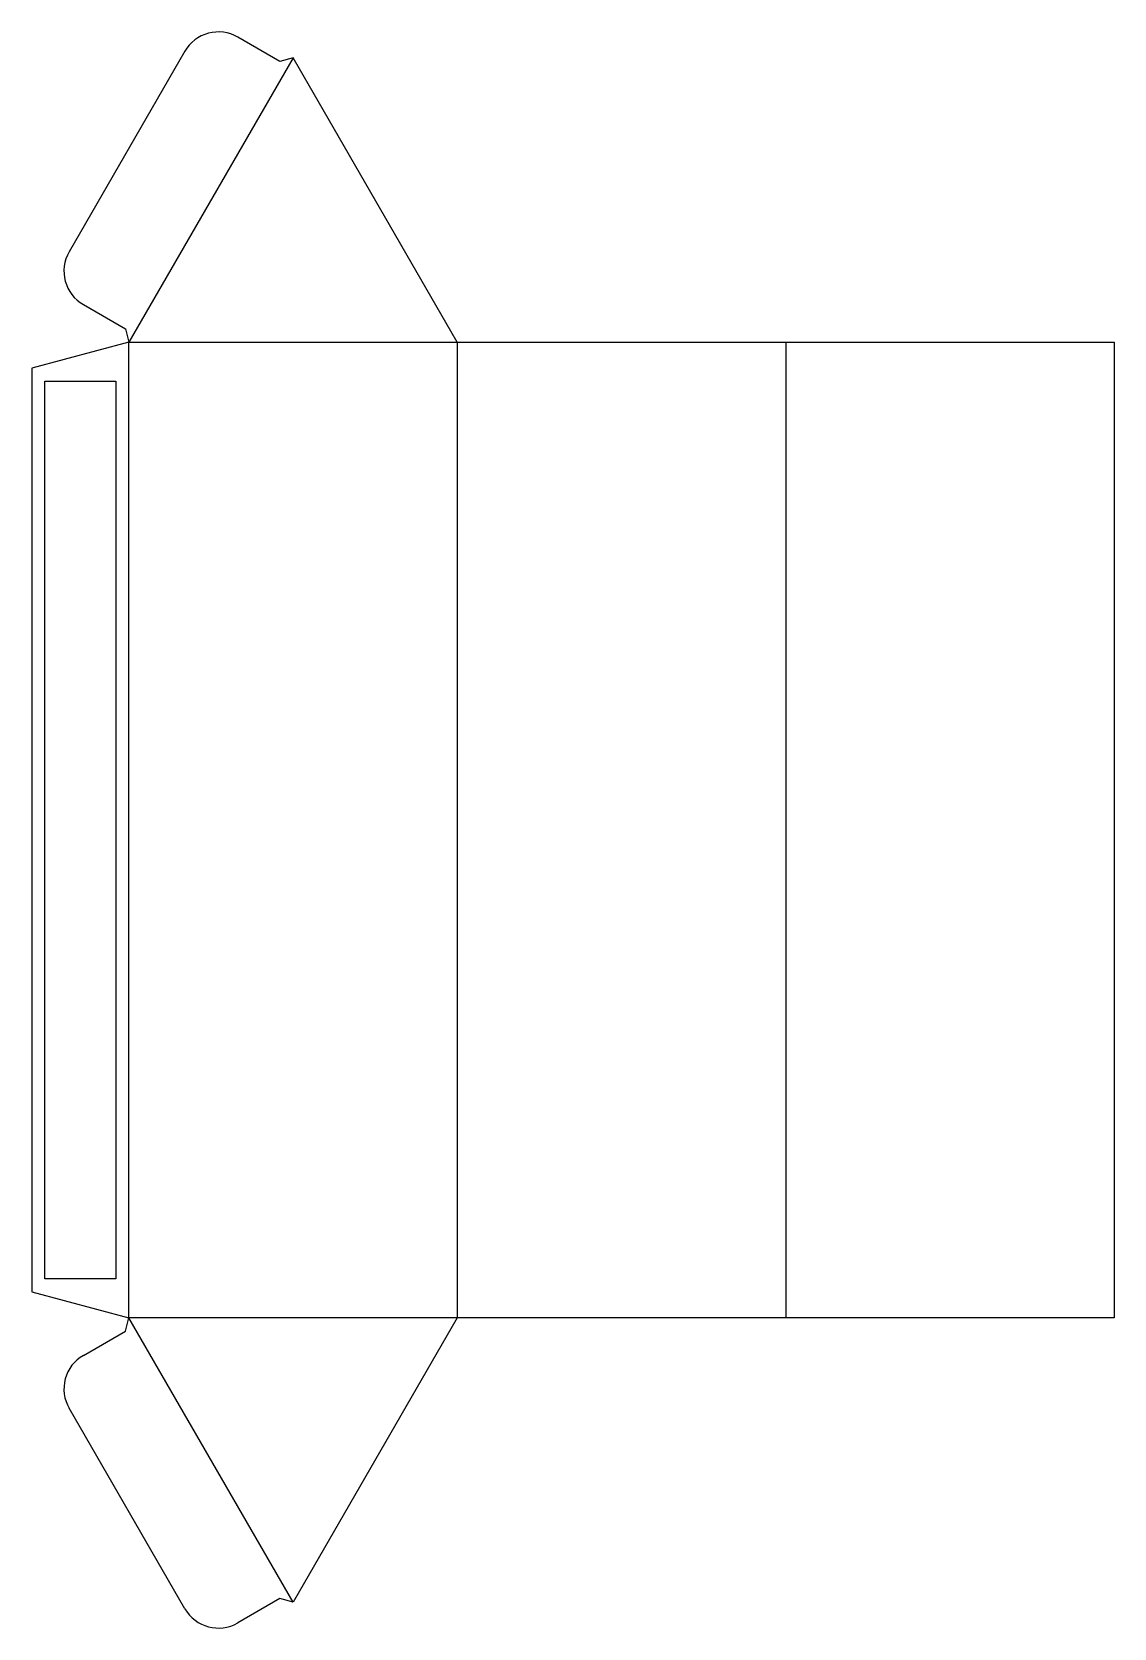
# Model space of a CAD drawing. Header units: millimetres. Extents: x 0 to 167, y 0 to 247.
import ezdxf

# ---------------------------------------------------------------- set-up
doc = ezdxf.new("R2010")
doc.units = ezdxf.units.MM
for name, color, linetype in [('CREASE', 5, 'CONTINUOUS'), ('CUT', 1, 'CONTINUOUS'), ('GLUE', 2, 'CONTINUOUS')]:
    doc.layers.add(name, color=color, linetype=linetype)

msp = doc.modelspace()

# ---------------------------------------------------------------- linework, layer by layer
at = {"layer": 'CREASE'}
for p, q in [((40.39, 242.853), (15, 198.877)), ((15, 47.977), (15, 198.877)), ((15, 198.877), (65.779, 198.877)), ((65.779, 198.877), (65.779, 47.977)), ((116.559, 198.877), (116.559, 47.977)), ((65.779, 47.977), (15, 47.977)), ((40.39, 4.001), (15, 47.977))]:
    msp.add_line(p, q, dxfattribs=at)
at = {"layer": 'CUT'}
for p, q in [((38.341, 242.304), (31.845, 246.054)), ((23.649, 243.858), (5.76, 212.872)), ((40.39, 242.853), (38.341, 242.304)), ((65.779, 198.877), (40.39, 242.853)), ((7.956, 204.676), (14.451, 200.926)), ((14.451, 200.926), (15, 198.877)), ((15, 198.877), (0, 194.858)), ((65.779, 198.877), (116.559, 198.877)), ((116.559, 198.877), (167.338, 198.877)), ((167.338, 198.877), (167.338, 47.977)), ((0, 194.858), (0, 51.996)), ((0, 51.996), (15, 47.977)), ((14.451, 45.928), (15, 47.977)), ((65.779, 47.977), (40.39, 4.001)), ((116.559, 47.977), (65.779, 47.977)), ((167.338, 47.977), (116.559, 47.977)), ((7.956, 42.178), (14.451, 45.928)), ((23.649, 2.996), (5.76, 33.982)), ((38.341, 4.55), (31.845, 0.8)), ((40.39, 4.001), (38.341, 4.55))]:
    msp.add_line(p, q, dxfattribs=at)
for centre, start, end in [((28.845, 240.858), 60, 150), ((10.956, 209.872), 150, 240), ((10.956, 36.982), 120, 210), ((28.845, 5.996), 210, 300)]:
    msp.add_arc(centre, 6, start, end, dxfattribs=at)
at = {"layer": 'GLUE'}
for p, q in [((2, 192.858), (13, 192.858)), ((2, 53.996), (2, 192.858)), ((13, 192.858), (13, 53.996)), ((13, 53.996), (2, 53.996))]:
    msp.add_line(p, q, dxfattribs=at)

doc.saveas('drawing.dxf')
